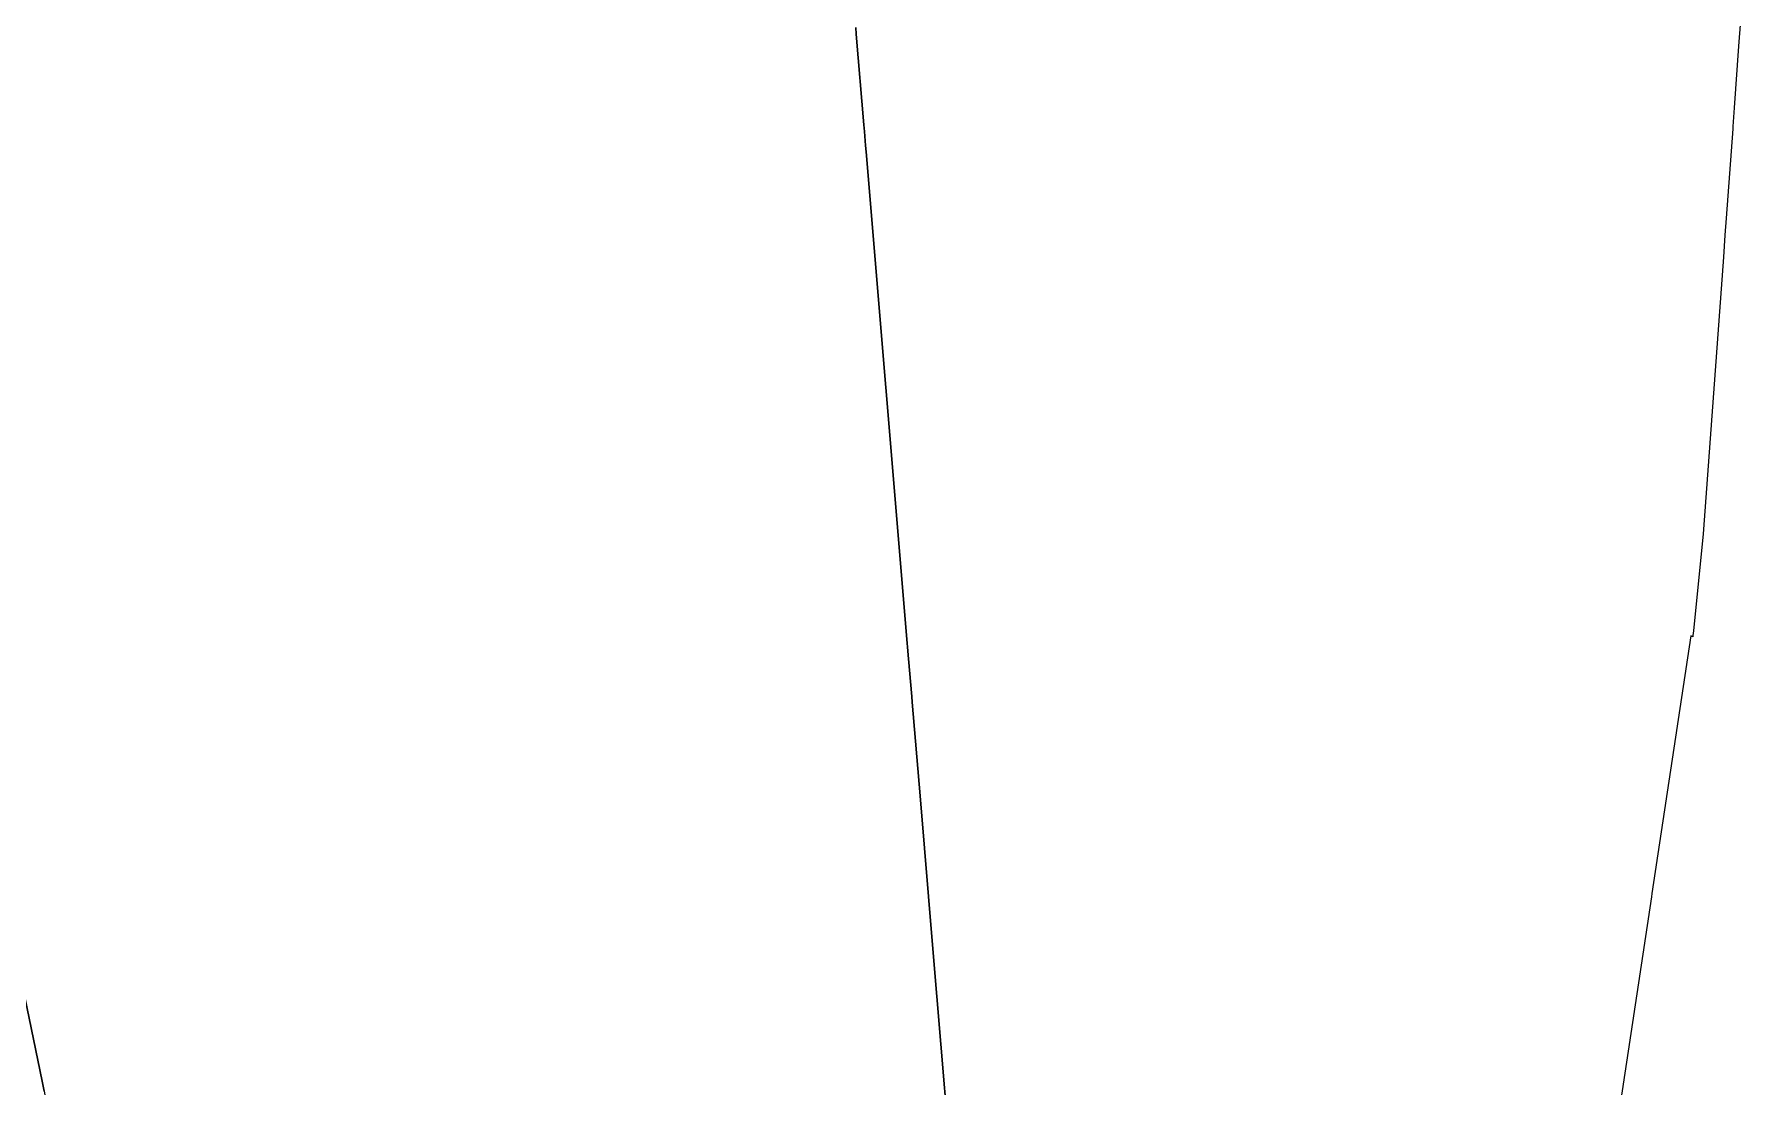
# Model space of a CAD drawing. Header units: metres. Extents: x 3 to 1005126, y 39 to 4383651.
# Drawn here: x 493170 to 494203, y 4357751 to 4358388 of the extents above; entities that cross this region are included whole.
import ezdxf

# ---------------------------------------------------------------- set-up
doc = ezdxf.new("R2010")
doc.units = ezdxf.units.M
doc.header["$MEASUREMENT"] = 0
doc.layers.add('TM_Llucmajor', color=7, linetype='Continuous')

msp = doc.modelspace()

# ---------------------------------------------------------------- linework, layer by layer
at = {"layer": 'TM_Llucmajor', "linetype": 'Continuous', "flags": 128}
for points in [[(494202.8, 4358398.3), (494201.9, 4358385.7), (494201.5, 4358380.4), (494198.8, 4358343.1), (494198, 4358331.8), (494197.9, 4358330.4), (494194, 4358276.3), (494193.2, 4358266), (494192.3, 4358252.8), (494191.9, 4358247.4), (494180.1, 4358085.4), (494174.2, 4358026.7), (494173.8, 4358023.9), (494173.7, 4358023.1), (494172.5, 4358023.7), (494149, 4357867.8), (494148.7, 4357865.9), (494124.8, 4357707.1)], [(493667.4, 4358391.7), (493667.7, 4358387.7), (493672.3, 4358332.8), (493672.7, 4358328.8), (493673.4, 4358320.4), (493673.7, 4358316.5), (493697.6, 4358031.3), (493698, 4358026.4), (493699.4, 4358009.8), (493701.3, 4357987), (493701.6, 4357983.6), (493706.4, 4357927), (493714.1, 4357834.4), (493728.4, 4357663.8)], [(493728.4, 4357663.8), (493714.1, 4357834.4), (493706.4, 4357927), (493701.6, 4357983.6), (493701.3, 4357987), (493699.4, 4358009.8), (493698, 4358026.4), (493697.6, 4358031.3), (493673.7, 4358316.5), (493673.4, 4358320.4), (493672.7, 4358328.8), (493672.3, 4358332.8), (493667.7, 4358387.7), (493667.4, 4358391.7)], [(493176.4, 4357748.2), (493175.2, 4357754.3), (493138.2, 4357933.1)], [(493138.2, 4357933.1), (493175.2, 4357754.3), (493176.4, 4357748.2), (493177.3, 4357743.8), (493184, 4357711.7), (493196.1, 4357652.8), (493197, 4357648.5), (493206.6, 4357602.2), (493206.9, 4357600.8), (493220.6, 4357534.3), (493226.4, 4357505.3), (493157.5, 4357487.7)]]:
    msp.add_lwpolyline(points, dxfattribs=at)

doc.saveas('drawing.dxf')
